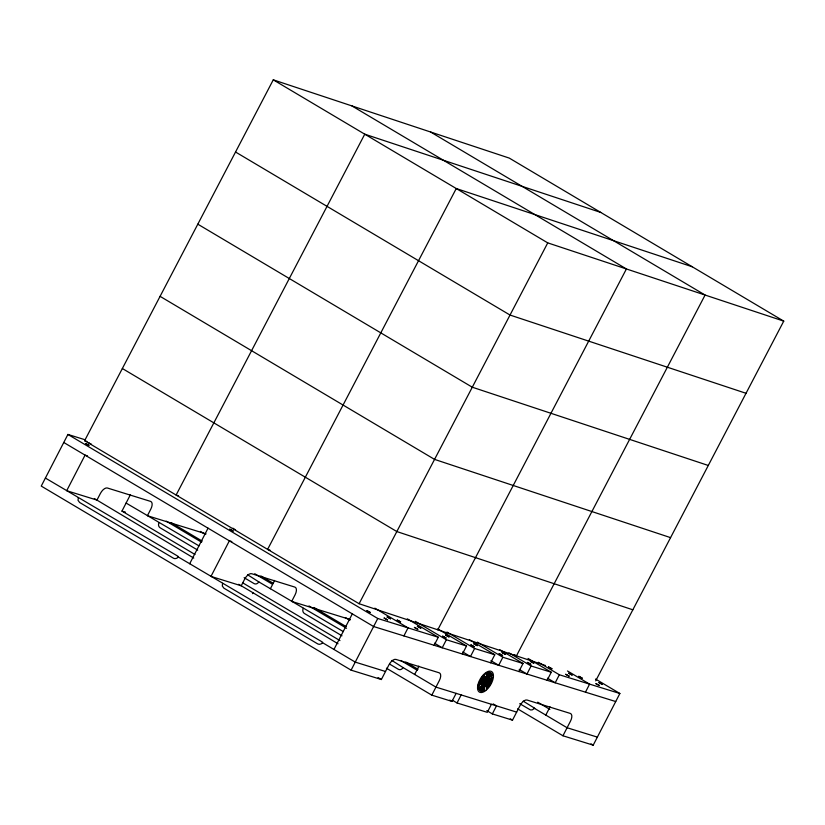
<?xml version="1.0" encoding="UTF-8"?>
<svg xmlns="http://www.w3.org/2000/svg" width="825" height="825" viewBox="0 0 825 825"><rect width="100%" height="100%" fill="white"/><g stroke="black" fill="none" stroke-linecap="round" stroke-linejoin="round"><path stroke-width="1.24" d="M480.841 681.099L481.862 679.903L480.789 680.656M488.833 682.78C489.988 685.297 489.483 680.182 489.112 683.75M480.315 680.8L480.026 681.223A1.299 0.65 -59.3 0 0 479.768 682.12L480.686 681.759L480.325 681.254M487.08 680.759L488.194 680.377A12.932 6.435 -59.3 0 0 491.597 677.727L492.236 677.222L490.999 680.419A2.062 1.031 -59.3 0 1 490.39 682.626L489.968 681.708L490.885 681.337A1.299 0.65 -59.3 0 1 490.638 682.244L489.607 684.234A2.052 1.021 -59.3 0 1 488.647 685.431L488.307 685.637A3.785 1.887 -59.3 0 1 487.224 687.668L487.224 686.936A13.685 6.806 -59.3 0 0 487.008 683.842L485.131 682.945M490.349 682.667L489.968 681.708M488.802 680.264L488.905 677.645L489.277 679.965L488.493 680.078L488.565 679.501M481.862 679.903L481.15 681.285M488.792 683.564L489.503 682.182M482.017 679.511C482.707 680.708 482.46 678.346 482.862 680.996A1.32 0.66 -59.3 0 1 482.006 681.935L483.048 679.862M482.305 680.316L482.336 679.697M488.637 683.956C489.225 682.801 487.307 685.08 487.792 682.471A1.32 0.66 -59.3 0 1 488.41 681.687M482.543 684.183C483.398 683.42 482.12 682.966 482.821 683.585C480.862 684.791 485.028 681.099 482.192 682.698A13.623 6.786 -59.3 0 0 480.026 684.286L479.067 684.977A3.176 1.578 -59.3 0 1 479.717 683.605C480.47 682.945 485.172 681.502 482.161 682.894A12.932 6.435 -59.3 0 0 478.748 685.544L478.263 686.049M482.274 678.191C483.945 678.15 480.892 679.924 481.088 679.15A1.351 0.67 -59.3 0 1 481.718 678.377L482.058 678.841M487.74 684.492C488.008 686.751 489.596 682.162 489.565 684.317A1.351 0.67 -59.3 0 1 488.936 685.08L487.74 684.492L488.555 684.554M488.049 684.678L488.39 685.276M481.552 679.717L481.821 680.687M484.316 686.534L485.141 685.895M485.512 677.583L486.338 676.933L484.162 678.738L485.564 677.016M480.191 686.792A12.86 6.404 -59.3 0 1 478.479 687.854L478.428 688.958A3.774 1.877 -59.3 0 0 479.108 689.36L479.49 689.752A2.052 1.021 -59.3 0 0 479.542 690.113M479.531 689.349L479.81 689.937A2.052 1.021 -59.3 0 0 480.233 690.711L481.13 690.907A2.083 1.031 -59.3 0 0 481.986 690.979L482.707 690.422A3.754 1.867 -59.3 0 0 482.996 690.659A3.836 1.908 -59.3 0 0 484.254 690.597L484.708 689.607A12.932 6.435 -59.3 0 1 484.605 685.853L484.749 685.255L482.78 684.451M492.226 674.51A3.774 1.877 -59.3 0 0 491.545 674.097L490.854 673.53A2.052 1.021 -59.3 0 0 490.432 672.757M491.133 674.118L491.164 673.716A2.052 1.021 -59.3 0 0 490.741 672.942L489.524 672.561A2.083 1.031 -59.3 0 0 488.668 672.488L487.946 673.045A3.754 1.867 -59.3 0 0 487.668 672.808M482.47 683.079A12.932 6.435 -59.3 0 0 479.067 685.73L478.428 686.245L478.634 685.09A3.816 1.898 -59.3 0 1 479.263 683.657L479.655 683.048A2.062 1.031 -59.3 0 1 480.263 680.831L481.047 679.233A2.052 1.021 -59.3 0 1 482.017 678.037L482.357 677.83A3.785 1.887 -59.3 0 1 483.821 675.324L484.399 674.891L484.316 675.582A12.86 6.404 -59.3 0 0 484.43 679.315L486.936 680.367L486.616 680.862L483.646 679.625A13.685 6.806 -59.3 0 1 483.429 676.531C481.965 679.181 482.326 676.562 483.749 676.717A13.685 6.806 -59.3 0 0 483.966 679.81L485.09 680.388L484.11 679.13A12.86 6.404 -59.3 0 1 483.997 675.397M486.843 687.452L486.915 686.751A13.685 6.806 -59.3 0 0 486.698 683.657M481.656 681.759L481.697 681.749A1.32 0.66 -59.3 0 0 482.553 680.811L482.728 679.676L481.965 681.945M487.926 683.09L488.503 681.945M488.328 683.77C487.967 681.997 490.566 681.924 488.699 681.522M480.583 689.009C480.655 691.371 481.367 688.143 479.975 689.37A1.351 0.67 -59.3 0 0 480.243 689.875L480.562 689.855M489.761 674.273L490.102 673.396A1.351 0.67 -59.3 0 1 490.37 673.901L489.761 674.273L490.689 674.087A1.351 0.67 -59.3 0 0 490.411 673.582L489.782 673.427M490.071 674.458L490.091 673.613M482.037 688.493C481.315 691.154 481.666 686.782 481.377 689.783M488.627 674.974C489.349 672.313 488.988 676.686 489.287 673.685M483.832 685.895L483.77 686.369A13.623 6.786 -59.3 0 0 483.718 688.442M478.098 685.988L478.314 684.905A3.816 1.898 -59.3 0 1 478.521 684.327M481.687 683.688L481.748 685.822L482.171 683.389L481.377 683.502L482.738 683.739M488.493 680.078L489.05 679.192M480.903 689.195L480.294 689.566A1.351 0.67 -59.3 0 0 480.562 690.061L480.758 690.082M482.223 684.203C484.44 681.192 480.831 685.647 483.44 684.224A1.475 0.732 -59.3 0 0 483.759 683.595L482.903 684.41L483.512 683.533L484.481 684.698L483.77 684.1C484.646 684.069 484.327 684.657 484.492 683.76M485.44 685.286C484.471 684.41 485.822 684.049 485.585 684.544M481.46 679.233L481.831 678.325M482.604 678.789L482.109 678.903L482.635 678.377M488.245 684.368L488.07 685.09M489.761 683.812L488.833 685.142M478.758 684.987L479.882 683.347M490.318 680.006L491.267 680.048A3.176 1.578 -59.3 0 0 491.906 678.666L491.597 678.48A3.176 1.578 -59.3 0 1 490.947 679.862L490.782 680.109M486.307 680.677L488.503 680.563A12.932 6.435 -59.3 0 0 491.917 677.923L492.515 677.366L492.35 678.562A3.816 1.898 -59.3 0 1 491.71 679.996L491.318 680.604A2.062 1.031 -59.3 0 1 490.71 682.811L489.926 684.42A2.052 1.021 -59.3 0 1 488.957 685.616L488.627 685.822A3.785 1.887 -59.3 0 1 487.152 688.328L486.606 688.803L486.657 688.071A12.86 6.404 -59.3 0 0 486.554 684.337L485.894 683.265M486.606 678.521L486.894 677.088A13.623 6.786 -59.3 0 0 486.915 674.644L486.936 673.551A3.176 1.578 -59.3 0 1 487.73 673.685C485.956 676.417 490.669 676.892 487.09 675.747M484.44 684.502L484.749 683.956M485.77 684.637L485.729 685.379L486.338 684.183L485.616 683.873L485.564 684.616M485.059 684.296L485.873 684.802L485.925 684.059M481.222 679.831L481.408 679.336A1.351 0.67 -59.3 0 1 482.037 678.562L482.14 678.511M489.442 683.626L489.256 684.131A1.351 0.67 -59.3 0 1 488.627 684.894L488.524 684.956M483.749 688.823L483.728 689.906A3.176 1.578 -59.3 0 1 482.924 689.783L483.192 688.452L482.388 688.927L482.903 689.545L483.409 686.163A2.062 1.021 -59.3 0 0 481.697 686.421L479.727 688.71L482.006 686.617A2.062 1.021 -59.3 0 1 483.718 686.348L483.244 689.968A3.176 1.578 -59.3 0 0 484.038 690.102L484.058 689.009A13.623 6.786 -59.3 0 1 484.079 686.555L484.749 685.255M479.325 682.069A2.062 1.031 -59.3 0 0 479.346 682.863L480.377 683.162L482.305 681.79A2.062 1.021 -59.3 0 0 483.213 679.192L482.883 677.676M480.171 688.607C483.44 686.287 479.903 689.793 480.934 687.668M479.717 684.1A13.623 6.786 -59.3 0 1 481.882 682.512L482.615 681.976A2.062 1.021 -59.3 0 0 483.522 679.377L482.79 677.727M483.254 687.431L482.965 687.184A1.32 0.66 -59.3 0 0 482.697 686.421L481.8 686.885L483.275 687.369A1.32 0.66 -59.3 0 0 483.007 686.606L482.151 687.029L482.512 687.586M487.699 676.283L487.719 676.222A1.32 0.66 -59.3 0 0 487.967 677.047L488.833 676.624M486.791 683.213L487.142 681.182L487.823 681.883A2.062 1.021 -59.3 0 0 487.132 684.08L488.183 685.926L487.204 687.679M490.927 680.202L488.359 681.677A2.062 1.021 -59.3 0 0 487.451 684.265L487.781 685.781M490.174 674.664C486.863 677.356 492.401 672.973 488.658 676.851A2.062 1.021 -59.3 0 1 487.946 677.408M481.522 681.027C480.82 683.1 482.677 680.274 480.985 681.502L481.552 681.955M489.142 682.43L489.421 681.697M485.812 682.997L486.75 681.151M481.491 688.328L481.707 687.71M489.173 675.128L489.266 675.943M486.575 683.152L487.823 681.883M486.894 683.337L487.111 682.543L486.688 683.275M485.564 682.832L487.111 683.399L487.327 682.523M485.523 681.945L485.574 682.925L484.76 682.584M485.564 680.45C485.069 678.934 485.853 681.357 486.09 680.109L484.894 679.46L485.708 678.336L488.771 679.377L488.06 680.532L487.204 680.182L487.843 678.996M484.564 683.358L485.317 683.873L484.708 685.059L485.451 683.131L484.038 682.605L484.471 684.162M78.323 497.609L78.035 500.332L79.612 502.466L173.539 558.257C175.261 559.711 180.84 556.792 177.045 555.72L45.396 478.057M222.595 583.316L222.307 586.028L223.884 588.163L317.811 643.954C319.543 645.408 325.112 642.489 321.317 641.417L178.056 556.854M484.925 680.491L484.584 682.615C485.863 678.604 485.832 682.925 484.688 682.038L485.409 680.646L484.615 680.491L484.017 681.502L484.306 680.305L485.729 680.831M484.522 682.605L485.244 680.677L484.265 682.43M483.584 683.636L483.172 684.183A1.475 0.732 -59.3 0 0 483.398 683.574L483.12 683.213M483.821 683.719L483.491 684.368M485.935 678.851L486.038 678.439M484.574 680.945L484.162 681.584L484.883 681.13M483.728 682.265L484.45 682.223L483.398 682.162M487.926 680.491L488.214 679.109M486.152 678.81L488.256 679.986L488.534 679.295M488.183 685.926L487.152 687.153M484.883 683.543L485.09 683.018M485.327 678.222L484.822 679.532M483.213 682.11L483.698 680.914L483.306 682.223M484.976 678.439L484.595 679.367L484.976 678.439L486.338 678.954M483.522 682.296L484.141 680.254L483.12 682.162L485.347 682.852L485.832 682.131M484.914 679.553L485.296 678.624M484.017 681.502L484.461 680.439L483.801 680.151M489.73 675.799L490.617 674.561A3.073 1.526 -59.3 0 1 491.401 674.788L491.844 675.17L491.205 675.634A13.685 6.806 -59.3 0 0 488.297 678.037L487.307 678.645L487.977 677.851A13.685 6.806 -59.3 0 1 490.163 675.943M490.617 674.561L488.967 677.036A2.062 1.021 -59.3 0 1 487.255 677.294L487.389 676.098A1.32 0.66 -59.3 0 0 487.503 676.778M487.121 674.427L487.42 673.499A3.176 1.578 -59.3 0 0 486.616 673.365L486.606 674.458M480.48 688.792L481.243 687.854M480.521 679.553L480.738 679.047A2.052 1.021 -59.3 0 1 481.016 678.583M487.678 679.717L487.977 679.037L486.224 678.398L486.368 677.789A12.932 6.435 -59.3 0 0 486.265 674.046L486.719 673.056A3.836 1.908 -59.3 0 1 487.988 672.994A3.754 1.867 -59.3 0 1 488.235 673.19L488.73 674.035L489.277 673.231A1.299 0.65 -59.3 0 0 488.637 673.427L488.194 673.365M479.727 688.71A3.073 1.526 -59.3 0 1 478.943 688.493L479.459 687.833A13.685 6.806 -59.3 0 0 482.367 685.431L483.037 684.637L482.233 685.018A12.86 6.404 -59.3 0 1 481.552 685.668M480.037 688.896A3.073 1.526 -59.3 0 1 479.253 688.679L479.779 688.019A13.685 6.806 -59.3 0 0 482.677 685.616L483.357 684.822L482.656 684.513M483.337 681.202L484.12 680.336M491.535 674.984L490.885 675.448A13.685 6.806 -59.3 0 0 490.524 675.685M482.429 679.439L481.986 680.13M488.225 684.028L488.668 683.337M84.862 439.694L67.918 434.445L41.25 486.09L351.099 670.148L381.367 679.522L388.926 664.888A7.466 3.712 -59.3 0 1 395.959 659.412L439.147 672.788A7.466 3.712 -59.3 0 1 439.364 680.512L431.805 695.145L386.43 668.198M194.989 554.482L121.956 511.098L129.504 496.464A7.466 3.712 -59.3 0 0 130.267 494.722M189.678 563.753L208.044 528.175M270.373 588.761L273.787 582.161A7.466 3.712 -59.3 0 0 274.539 580.418M333.95 649.461L352.316 613.872M351.099 670.148L377.767 618.492L438.292 637.251L434.146 645.284M403.889 635.91L408.035 627.877L374.828 608.149M414.655 674.458L418.058 667.858A7.466 3.712 -59.3 0 0 418.822 666.115M462.392 654.039L466.537 646.006L446.366 639.746L442.221 647.78L434.476 643.18M490.638 662.784L494.783 654.751L474.612 648.502L470.467 656.535L462.722 651.936M431.805 695.145L451.976 701.394L456.132 693.361M452.595 700.332L457.029 702.962L461.175 694.928M484.894 680.182L484.43 679.315L485.193 678.171M485.244 679.666C486.616 676.974 486.1 680.769 484.718 679.501L485.822 678.459L485.193 679.326M485.1 679.614L485.626 678.666L485.007 679.583L484.399 679.315M483.151 683.512L482.811 684.162L482.099 683.75M485.203 679.645L485.822 678.459L485.017 678.119M483.213 684.595L484.069 683.781A1.475 0.732 -59.3 0 1 483.759 684.41L484.708 682.904L484.038 683.286M486.348 678.624L487.049 679.181M486.472 678.573L485.873 679.852L486.595 678.954M484.347 683.482L483.687 684.74L484.708 685.059M483.172 684.183L484.079 684.286M486.307 679.996L487.08 678.758L487.761 679.058M485.069 682.77L486.296 681.007L485.626 681.522M486.451 680.037L487.224 678.81M486.647 680.099L487.358 678.851L486.781 680.14M484.574 685.018L485.317 683.873M487.059 680.223L487.678 679.037M486.276 682.657L486.152 682.11L486.76 682.388L486.152 682.11M487.812 678.985L486.75 680.037M486.472 682.296L486.389 683.183L487.451 681.368M487.132 681.728L487.142 681.615M487.523 680.367L487.028 679.656M487.761 679.852L487.235 679.604L488.122 679.171L488.06 680.532M486.379 683.09L486.956 682.007M485.873 684.802L485.574 683.079L486.698 683.657M487.255 682.172L486.348 681.739M518.884 671.54L523.029 663.506L502.858 657.257L498.713 665.29L490.957 660.681M491.432 704.303L487.286 712.336L457.029 702.962M486.802 710.614L492.329 713.903L496.485 705.87L493.164 703.89M547.13 680.285L551.275 672.251L531.104 666.002L526.958 674.035L519.203 669.436M492.329 713.903L512.511 720.153L520.059 705.519A7.466 3.712 -59.3 0 1 527.092 700.043L570.281 713.419A7.466 3.712 -59.3 0 1 570.498 721.143L562.949 735.776L517.574 708.83M562.949 735.776L593.206 745.161L619.874 693.505L559.35 674.757L555.204 682.791L547.449 678.191M545.789 715.089L549.202 708.489A7.466 3.712 -59.3 0 0 549.955 706.747M585.461 692.165L589.607 684.131L567.476 670.983M545.49 665.517L359.102 603.725L84.624 440.684L273.271 79.839L509.272 158.091L783.75 321.121L595.702 680.842M359.102 603.725L547.748 242.88L783.75 321.121M437.776 629.805L626.412 268.96L351.935 105.93M487.761 673.912C487.307 676.613 488.163 673.014 488.276 674.541M488.07 674.097L487.781 675.19M482.584 689.36L482.873 688.267M487.936 679.8L488.771 679.377M488.256 679.986L488.647 679.336L487.307 678.645M478.943 683.471L479.346 682.863M483.708 682.347L484.801 680.542M487.709 675.397L488.39 674.984M488.029 675.582L488.07 674.798M482.584 688.669L482.635 687.885L482.274 688.483M483.646 681.388L484.461 680.439M483.698 680.914L482.811 681.976L484.358 682.791M484.698 679.398L485.255 678.521M485.203 679.109L485.647 678.408M484.399 682.718L483.718 683.1M486.265 680.749L486.936 680.367M483.842 682.388L485.028 680.615M487.472 675.005L487.957 674.355M483.192 688.452L482.903 689.545M523.215 701.147L534.734 708.252L532.177 709.892L530.465 709.933L519.709 703.684M490.493 674.86L489.421 675.613M487.07 680.996L488.07 681.306L489.978 680.12M490.865 681.202L490.287 681.893M481.027 682.584C478.861 682.677 482.017 682.44 480.521 681.976M480.315 682.77L480.831 682.162M490.349 680.687C490.978 682.069 488.926 680.233 490.658 680.873M480.624 680.986L480.336 681.409A1.299 0.65 -59.3 0 0 480.088 682.306L480.109 682.44M488.359 683.152L487.915 683.842L488.111 682.657A1.32 0.66 -59.3 0 1 488.967 681.718L489.008 681.708M490.04 682.481L490.328 682.058A1.299 0.65 -59.3 0 0 490.576 681.151L490.555 681.017M487.688 678.769L488.122 678.263A12.86 6.404 -59.3 0 1 491.865 675.417L491.917 674.324A3.774 1.877 -59.3 0 0 491.236 673.912L490.813 673.932M487.998 678.954L488.431 678.449A12.86 6.404 -59.3 0 1 492.174 675.603L492.226 674.51M485.935 681.708L487.028 681.141M484.162 678.738L485.368 677.552M484.626 686.72L486.492 684.74L484.832 685.709M486.492 684.74L484.78 686.276M484.481 678.923L484.863 677.985M486.183 684.554L485.296 685.915M480.779 682.327L479.995 682.584M488.421 673.85L489.462 673.417M482.47 690.102L481.934 689.422L481.377 690.236A1.299 0.65 -59.3 0 0 482.017 690.04L482.336 690.226A1.299 0.65 -59.3 0 1 481.697 690.422L481.202 690.051M482.243 689.607L481.511 690.236M488.936 675.159L489.596 673.87M488.039 681.491L488.782 680.955A13.623 6.786 -59.3 0 0 490.947 679.367L491.948 678.49M481.728 688.308L481.058 689.597M491.587 678.294L490.638 679.171A13.623 6.786 -59.3 0 1 488.823 680.542M487.946 673.045L488.988 672.674A2.083 1.031 -59.3 0 1 489.844 672.746L489.988 673.097M482.738 690.463L481.676 690.793A2.083 1.031 -59.3 0 1 480.82 690.721L479.913 690.525A2.052 1.021 -59.3 0 1 479.686 690.37M489.153 682.966L489.823 682.368M481.831 681.213L480.985 681.502M488.823 682.244L489.668 681.966M485.069 677.892L486.338 676.933M489.483 675.314L488.637 675.489M481.181 688.143L482.027 687.967M482.192 687.4L482.945 687.246M488.462 680.769L486.75 680.8M482.512 683.781L481.955 683.75M479.841 689.535L479.428 689.545A3.774 1.877 -59.3 0 1 478.748 689.143L478.799 688.04A12.86 6.404 -59.3 0 0 482.543 685.204L483.357 684.822M244.128 577.675L254.069 583.584A3.898 3.352 -72.8 0 0 258.751 581.862L247.624 574.757M252.502 593.639A3.898 3.352 -72.8 0 1 252.862 592.69L338.023 643.768M389.503 664.032L398.351 669.281A3.898 3.352 -72.8 0 0 403.033 667.559L391.896 660.454M88.698 442.489L89.605 443.293M232.97 528.186L233.888 528.99M87.532 455.895L85.068 455.132L66.701 490.71L96.968 500.084L100.372 493.494A7.466 3.712 -59.3 0 1 107.405 488.008L150.593 501.394A7.466 3.712 -59.3 0 1 150.81 509.118L147.407 515.718L206.095 533.899M231.804 541.592L229.35 540.829L210.973 576.407L241.24 585.791L244.643 579.191A7.466 3.712 -59.3 0 1 251.677 573.715L294.865 587.091A7.466 3.712 -59.3 0 1 295.082 594.815L291.679 601.415L350.367 619.596M121.956 511.098L125.513 512.201M615.728 701.539L373.622 626.526L63.762 442.478M487.678 679.243L487.998 679.429M487.358 679.357L488.235 679.717L487.771 680.439L486.265 680.068M484.657 683.667L483.512 683.224M486.338 684.183L486.214 684.152A12.86 6.404 -59.3 0 1 486.348 687.885M484.213 683.729L484.925 684.131M385.512 671.488L355.255 662.114L322.327 642.551M516.656 712.119L435.951 687.112L403.033 667.559M597.362 737.117L567.095 727.743L534.177 708.19M600.765 212.438L364.763 134.186L176.117 495.031L178.54 495.835M692.257 266.774L456.256 188.533L267.609 549.378L270.033 550.172M746.017 393.288L510.025 315.047L235.548 152.017M708.293 465.465L472.292 387.214L197.814 224.183M670.56 537.632L434.558 459.391L160.091 296.35M632.837 609.799L396.835 531.558L122.358 368.517M84.624 440.684L87.048 441.488M126.101 503.064L199 545.882M258.751 581.862L343.282 631.579M91.307 444.108L90.059 443.53M235.579 529.805L234.331 529.227M430.609 132.01L705.086 295.041L516.44 655.885L514.233 654.576M273.271 79.839L547.748 242.88M595.526 679.047L619.874 693.505M538.323 662.269L559.35 674.757M528.041 658.453L551.275 672.251M508.973 652.853L531.104 666.002M499.795 649.698L523.029 663.506M477.407 642.139L502.858 657.257M469.332 639.633L494.783 654.751M446.944 632.063L474.612 648.502M437.766 628.908L466.537 646.006M415.377 621.349L446.366 639.746M407.313 618.843L438.292 637.251M537.714 702.178L549.873 709.397M489.287 674.52L489.957 675.067M485.915 678.212L487.255 678.903M482.357 677.83L481.707 677.851A2.052 1.021 -59.3 0 0 481.346 678.181M485.791 680.769L486.822 681.172L485.873 683.018L486.173 681.78M489.545 682.997L490.277 683.306M486.822 681.543L487.451 681.801M590.999 743.841L593.206 745.161M67.918 434.445L377.767 618.492M486.183 683.028L487.111 683.399M483.914 681.966L484.45 682.223M481.109 680.47L479.954 680.635A2.083 1.031 -59.3 0 0 479.665 681.11M484.997 685.059L485.729 685.379M482.223 685.379L481.748 685.822M480.707 688.401L481.367 688.947M200.392 531.424L204.817 534.053M345.366 617.533L349.79 620.163M510.293 718.833L512.511 720.153M171.239 522.71L202.228 541.118M260.875 575.953L273.044 583.182M313.995 607.499L346.088 626.567M405.838 662.062L418.017 669.292M166.196 521.142L201.609 542.18M254.729 573.736L272.425 584.244M308.952 605.942L346.572 628.289M400.795 660.495L417.398 670.354M197.722 550.11L160.143 527.794A3.898 3.352 -72.8 0 1 159.019 522.617M341.993 635.807L304.425 613.491A3.898 3.352 -72.8 0 1 303.301 608.314M449.769 700.085L451.976 701.394M242.571 582.749L339.952 640.592M94.318 498.517L193.751 558.071M238.734 584.296L252.862 592.69M378.046 677.552L381.367 679.522M491.844 675.17L491.721 674.974A3.073 1.526 -59.3 0 0 490.937 674.747M482.398 690.236L482.429 690.278A3.754 1.867 -59.3 0 0 482.677 690.473A3.836 1.908 -59.3 0 0 483.935 690.401L484.399 689.422M489.153 673.231L488.967 673.045A1.299 0.65 -59.3 0 0 488.328 673.241M486.08 674.52A12.932 6.435 -59.3 0 0 485.956 673.86L486.41 672.87A3.836 1.908 -59.3 0 1 486.616 672.788M482.182 677.263A3.785 1.887 -59.3 0 1 482.759 676.139M483.12 675.613A3.785 1.887 -59.3 0 1 483.512 675.139M482.738 683.781L482.728 683.812M85.511 443.53L88.894 445.335L85.511 443.53M229.793 529.238L233.166 531.032L229.793 529.238M366.96 610.717L370.343 612.521L366.96 610.717M387.142 616.966L390.514 618.771L387.142 616.966M384.151 618.059L387.533 619.864L384.151 618.059M397.227 620.091L400.61 621.895L397.227 620.091M417.398 626.34L420.781 628.145L417.398 626.34M414.418 627.433L417.79 629.238L414.418 627.433M445.644 635.095L449.027 636.9L445.644 635.095M442.664 636.188L446.036 637.993L442.664 636.188M473.89 643.84L477.273 645.645L473.89 643.84M470.91 644.933L474.282 646.738L470.91 644.933M502.136 652.596L505.519 654.4L502.136 652.596M499.156 653.689L502.528 655.493L499.156 653.689M530.382 661.351L533.765 663.145L530.382 661.351M527.402 662.444L530.774 664.238L527.402 662.444M548.542 666.971L551.925 668.776L548.542 666.971M568.714 673.221L572.096 675.025L568.714 673.221M565.733 674.314L569.106 676.118L565.733 674.314M578.81 676.345L582.182 678.15L578.81 676.345M598.981 682.605L602.363 684.399L598.981 682.605M595.99 683.698L599.373 685.493L595.99 683.698M485.739 690.556A11.942 5.94 -59.3 0 0 492.257 672.097A11.942 5.94 -59.3 0 0 478.479 682.822A11.942 5.94 -59.3 0 0 485.739 690.556"/></g></svg>
